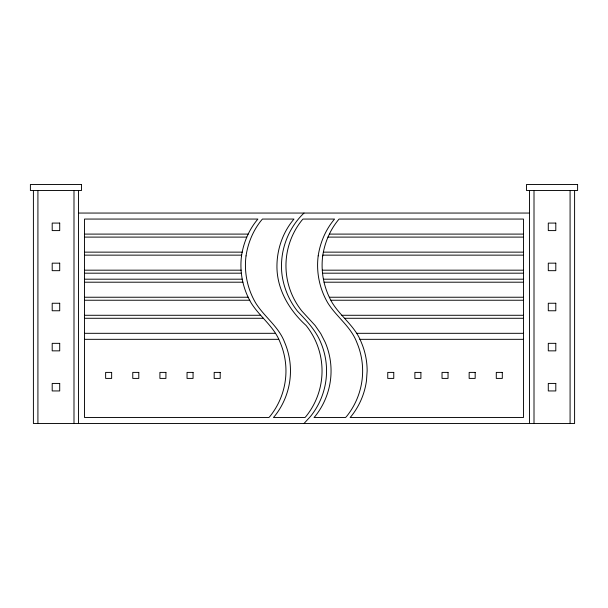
<?xml version="1.0" encoding="UTF-8"?>
<svg xmlns="http://www.w3.org/2000/svg" width="608" height="608" viewBox="0 0 608 608"><rect width="100%" height="100%" fill="white"/><g stroke="black" fill="none" stroke-linecap="round" stroke-linejoin="round"><path stroke-width="0.91" d="M304 213.051C287.371 228.897 279.026 252.677 282.112 275.439C284.004 288.405 289.294 300.747 297.373 311.06C306.356 320.492 315.62 330.045 320.674 342.274A72.656 72.656 0 0 1 310.627 416.29L304 423.51M78.508 213.051L529.492 213.051M84.52 234.095L248.239 234.095M329.422 234.095L523.48 234.095M84.52 237.105L246.719 237.105M327.894 237.105L523.48 237.105M84.52 252.138L242.296 252.138M323.471 252.138L523.48 252.138M84.52 255.14L241.672 255.14M322.856 255.14L523.48 255.14M84.52 270.172L241.163 270.172M322.346 270.172L523.48 270.172M84.52 273.182L241.368 273.182M322.544 273.182L523.48 273.182M84.52 279.194L242.296 279.194M323.471 279.194L523.48 279.194M84.52 282.203L242.911 282.203M324.087 282.203L523.48 282.203M84.52 297.236L248.239 297.236M329.422 297.236L523.48 297.236M84.52 300.238L249.782 300.238M330.957 300.238L523.48 300.238M84.52 315.278L260.65 315.278M341.833 315.278L523.48 315.278M84.52 318.28L263.408 318.28M344.592 318.28L523.48 318.28M84.52 333.313L275.462 333.313M356.645 333.313L523.48 333.313M84.52 339.325L278.578 339.325M359.761 339.325L523.48 339.325M574.59 190.502L574.59 423.51L33.41 423.51L33.41 190.502M570.084 190.502L570.084 423.51M534.006 190.502L534.006 423.51M529.492 190.502L529.492 423.51M78.508 190.502L78.508 423.51M73.994 190.502L73.994 423.51M37.916 190.502L37.916 423.51M241.52 255.892C239.43 272.133 242.873 288.906 251.195 303.012C259.829 316.882 274.17 326.595 280.083 342.274A72.656 72.656 0 0 1 270.036 416.29L268.926 417.498L84.52 417.498L84.52 219.062L257.898 219.062C249.06 229.452 243.542 242.432 241.52 255.892M246.035 255.892C243.937 272.133 247.38 288.906 255.702 303.012C264.336 316.882 278.684 326.595 284.597 342.274A72.656 72.656 0 0 1 274.542 416.29L273.44 417.498L305.003 417.498L306.113 416.29A72.656 72.656 0 0 0 306.113 325.5C289.218 310.209 276.617 288.998 276.944 265.666C277.096 248.786 283.016 231.952 293.976 219.062L262.405 219.062C253.566 229.452 248.056 242.432 246.035 255.892M318.189 255.892C316.099 272.133 319.542 288.906 327.864 303.012C336.498 316.882 350.839 326.595 356.752 342.274A72.656 72.656 0 0 1 346.704 416.29L345.595 417.498L314.024 417.498L315.134 416.29A72.656 72.656 0 0 0 325.181 342.274L320.728 333.549L315.134 325.5L301.887 311.06A72.656 72.656 0 0 1 301.887 220.271L302.997 219.062L334.56 219.062C325.728 229.452 320.211 242.432 318.189 255.892M322.704 255.892C320.606 272.133 324.049 288.906 332.371 303.012C341.004 316.882 355.346 326.595 361.266 342.274A72.656 72.656 0 0 1 367.141 370.895L366.48 380.676A72.656 72.656 0 0 1 351.211 416.29L350.102 417.498L523.48 417.498L523.48 219.062L339.074 219.062C330.235 229.452 324.725 242.432 322.704 255.892M81.51 184.49L30.4 184.49L30.4 190.502L81.51 190.502L81.51 184.49M577.6 184.49L526.49 184.49L526.49 190.502L577.6 190.502L577.6 184.49M59.713 223.075L52.197 223.075L52.197 230.592L59.713 230.592L59.713 223.075M555.803 223.075L548.287 223.075L548.287 230.592L555.803 230.592L555.803 223.075M59.713 263.158L52.197 263.158L52.197 270.674L59.713 270.674L59.713 263.158M555.803 263.158L548.287 263.158L548.287 270.674L555.803 270.674L555.803 263.158M59.713 303.248L52.197 303.248L52.197 310.764L59.713 310.764L59.713 303.248M555.803 303.248L548.287 303.248L548.287 310.764L555.803 310.764L555.803 303.248M59.713 343.338L52.197 343.338L52.197 350.854L59.713 350.854L59.713 343.338M555.803 343.338L548.287 343.338L548.287 350.854L555.803 350.854L555.803 343.338M111.652 372.4L105.64 372.4L105.64 378.412L111.652 378.412L111.652 372.4M138.791 372.4L132.772 372.4L132.772 378.412L138.791 378.412L138.791 372.4M165.923 372.4L159.912 372.4L159.912 378.412L165.923 378.412L165.923 372.4M193.055 372.4L187.044 372.4L187.044 378.412L193.055 378.412L193.055 372.4M220.195 372.4L214.176 372.4L214.176 378.412L220.195 378.412L220.195 372.4M393.764 372.4L387.752 372.4L387.752 378.412L393.764 378.412L393.764 372.4M420.903 372.4L414.884 372.4L414.884 378.412L420.903 378.412L420.903 372.4M448.035 372.4L442.024 372.4L442.024 378.412L448.035 378.412L448.035 372.4M475.167 372.4L469.156 372.4L469.156 378.412L475.167 378.412L475.167 372.4M502.299 372.4L496.288 372.4L496.288 378.412L502.299 378.412L502.299 372.4M59.713 383.428L52.197 383.428L52.197 390.944L59.713 390.944L59.713 383.428M555.803 383.428L548.287 383.428L548.287 390.944L555.803 390.944L555.803 383.428"/></g></svg>
